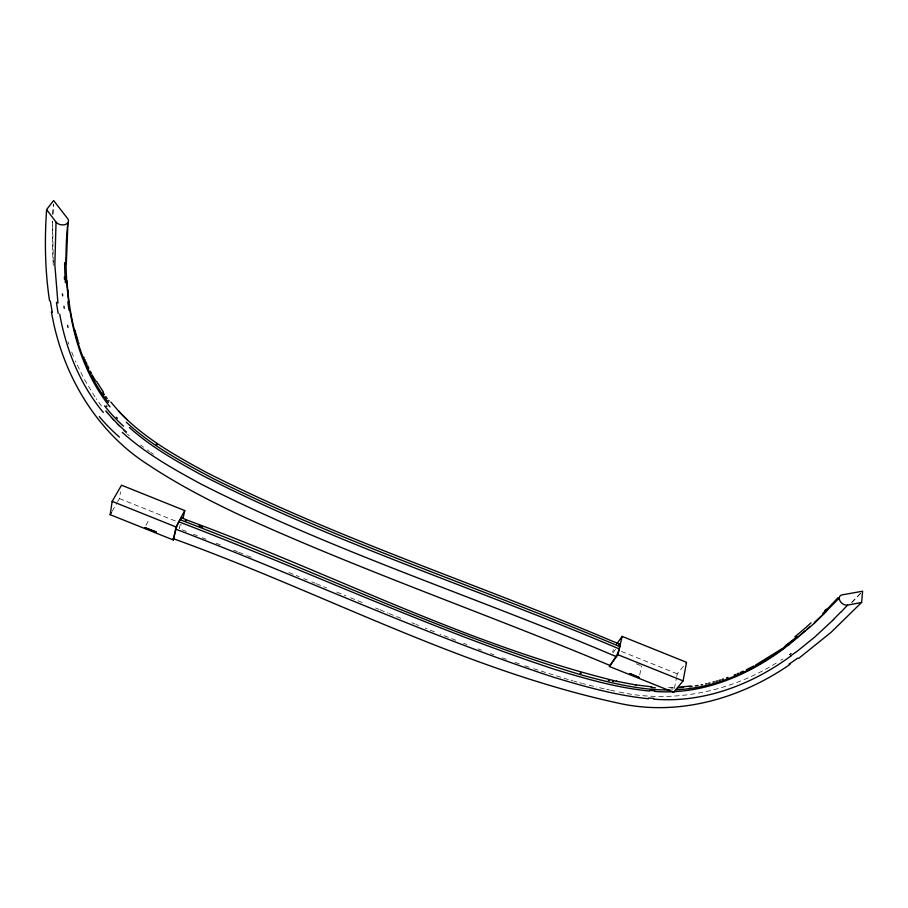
<?xml version="1.0" encoding="UTF-8"?>
<svg xmlns="http://www.w3.org/2000/svg" width="908" height="908" viewBox="0 0 908 908"><rect width="100%" height="100%" fill="white"/><g stroke="black" fill="none" stroke-linecap="round" stroke-linejoin="round"><path stroke-width="0.68" stroke-dasharray="4.54 3.41" d="M52.482 221.087L52.301 243.9L53.277 265.408L52.63 221.166M52.948 214.277L53.402 204.641M52.766 214.186L53.356 203.914M117.461 502.033L119.459 498.583L120.492 491.898M674.451 688.343L676.471 677.799M676.721 676.483L677.232 673.838L685.699 663.362M639.697 674.939L641.604 665.984M180.249 524.347L179.364 528.411L181.259 524.813M612.684 652.285L613.309 649.606M145.961 525.323L149.707 518.525M112.161 511.238L116.803 503.191M613.15 652.546L615.476 649.311M860.478 593.503L851.761 602.549M851.829 602.265L860.636 593.23M780.698 660.309L782.889 658.947M776.261 663.01C729.022 692.373 670.796 704.154 616.271 691.363M668.515 687.515L675.404 687.277M673.611 688.048L670.83 688.128M671.341 689.944L672.703 689.91M614.875 691.079L610.687 690.216M606.68 689.354L609.291 689.921M604.07 688.763L596.215 686.947M593.605 686.312L588.361 685.007M582.652 683.52L585.501 684.269M579.792 682.759L581.699 683.27M574.072 681.193L576.932 681.987M571.223 680.398L573.118 680.932M568.363 679.581L531.6 668.084M529.137 667.255L521.76 664.735M519.308 663.884L511.93 661.296M502.113 657.767L507.016 659.537M490.524 653.51L493.873 654.747M478.187 648.891L481.558 650.162M463.591 643.295L466.962 644.589M455.748 640.242L440.085 634.079M182.145 529.773L188.455 532.258M193.495 534.233L197.274 535.731M202.302 537.718L206.071 539.204M216.115 543.188L222.392 545.685M434.421 631.832L425.364 628.211M621.401 651.399L677.232 673.838M119.459 498.583L175.392 521.01M233.685 550.191L237.453 551.712M238.713 552.212L246.25 555.242M247.509 555.741L251.289 557.274M411.778 622.74L415.172 624.102M416.307 624.568L418.565 625.476M288.892 572.505L299.186 576.694M389.135 613.536L401.586 618.609M303.76 578.566L307.188 579.962M311.75 581.835L315.178 583.242M316.325 583.708L326.596 587.907M375.549 607.985L378.942 609.37M380.077 609.835L388 613.07M336.857 592.118L345.971 595.864M350.522 597.725L363.052 602.867M636.429 663.839L640.31 665.439M153.441 454.284L150.717 452.411M147.391 450.062L149.366 451.469M140.604 445.011L143.487 447.201M127.551 434.172L129.379 435.795M126.643 433.354L122.296 429.302M119.459 426.522L116.667 423.684M113.863 420.71L104.238 409.508M101.503 406.001L96.248 398.76M94.977 396.909L84.024 378.829L75.398 361.009M73.4 356.242L71.505 351.453M68.043 341.805L68.872 344.223M791.413 653.374L789.313 654.793L791.39 653.363"/><path stroke-width="1.36" d="M66.318 263.967L67.941 222.483A6.583 4.358 10.5 0 0 67.68 218.658L53.595 200.509L46.603 209.612C44.503 239.962 44.969 270.595 49.531 300.707M56.035 222.176L54.843 264.796L57.942 303.124M67.85 222.608C65.126 248.951 65.399 275.884 68.736 302.25M861.613 602.435L862.6 591.221L841.932 594.899A6.152 4.177 37.6 0 0 839.389 597.419L839.332 598.009A6.152 4.177 37.6 0 0 841.875 603.173A6.152 4.177 37.6 0 0 847.584 605.114L861.613 602.435L831.013 632.377L798.756 658.323M181.123 517.935A5.675 0.738 -67.4 0 0 179.977 519.739L178.876 521.816A5.675 0.738 -67.4 0 0 175.982 529.216L173.28 539.954L110.174 514.688L112.161 501.364L121.536 485.201L184.755 510.568L183.041 518.389M619.88 644.419A5.845 1.146 -68.5 0 1 619.687 646.587L619.154 648.914A5.857 1.146 -68.6 0 1 615.942 656.495L609.381 666.483L673.691 692.305L683.066 680.898L686.55 662.318L622.139 636.395L616.714 643.954M173.28 539.954L176.061 526.969L184.755 510.568M609.381 666.483L617.939 654.725L622.139 636.395M110.174 514.688L111.502 512.384M839.332 598.009L813.92 623.683L788.814 644.896M847.527 605.182L840.706 612.378M824.203 613.467L814.272 622.979M826.791 610.902L823.511 614.126M833.646 619.517L814.635 637.144L795.578 652.546M820.151 617.349L815.009 622.139M810.186 626.475L806.894 629.346M805.226 630.776L800.254 634.919M798.654 636.213L795.419 638.801M793.774 640.083L783.706 647.563M786.748 645.963C754.571 670.104 716.162 688.173 675.427 689.808M784.546 648.096C747.454 675.904 701.714 695.097 654.577 691.408M791.163 655.792C751.813 684.802 703.098 703.36 653.646 699.149M782.696 648.289L755.581 665.065M790.028 664.384C741.791 697.866 681.034 715.765 622.57 704.052C465.77 670.944 322.919 592.447 172.94 538.546M754.026 665.882L746.353 669.718M743.289 671.137L740.19 672.522M737.126 673.827L738.624 673.203M734.107 675.064L735.628 674.451M726.457 677.935L728 677.391M721.962 679.456L723.46 678.957M718.954 680.398L720.464 679.933M715.924 681.295L717.433 680.864M712.916 682.135L714.403 681.726M708.467 683.27L709.954 682.907M705.493 683.962L706.98 683.622M701.033 684.893L702.508 684.598M698.093 685.449L695.142 685.949M692.202 686.391L689.285 686.788M679.536 687.129L690.909 686.005M683.52 687.413L677.799 687.855M669.979 689.966C640.31 690.352 611.3 682.964 582.834 675.359C444.716 634.056 314.611 570.644 179.977 519.728M655.36 687.799L651.161 687.492M649.606 691.033C617.395 687.923 586.103 678.889 555.242 669.548C427.157 627.303 304.793 569.861 178.876 521.816M648.471 698.74C615.806 695.415 584.003 686.448 552.688 676.937C424.479 634.737 302.024 577.238 175.982 529.216M651.785 686.823L635.248 684.825L635.963 684.95L616.43 681.272L617.134 681.409C468.653 645.316 331.953 573.515 189.125 520.874L181.43 517.776M612.537 681.25L613.581 681.488M608.337 680.308L609.393 680.546M580.087 673.112L581.268 673.441M155.813 531.782L144.724 527.593L156.312 532.077M185.289 520.443L186.254 520.817M198.977 525.834L202.666 527.287M617.939 654.725L683.066 680.898M112.161 501.364L176.061 526.969M619.665 644.112L611.822 640.957C477.109 583.776 336.993 538.637 206.264 472.33C174.915 455.339 143.089 437.497 118.585 411.074L127.256 419.893M610.528 665.689C488.095 614.421 362.451 570.916 241.607 515.892C209.782 500.932 178.399 484.759 149.06 465.293C95.703 431.686 61.892 373.336 51.438 311.943M619.687 646.587C484.906 589.315 344.961 543.847 213.584 478.732C182.985 462.467 151.761 446.044 126.28 422.152M619.154 648.914C480.854 589.939 336.732 544.074 202.609 475.565C177.037 461.57 151.227 447.213 129.458 427.566M615.942 656.495C478.221 597.759 334.768 552.007 201.077 484.089C173.507 469.107 145.768 453.603 122.376 432.424M630.016 673.725L639.141 677.504L629.846 673.554M156.176 444.035L157.232 444.761M110.81 402.04L118.869 411.369M103.308 412.448C80.052 384.47 66.057 349.705 59.712 314.1M110.004 406.909C87.94 379.408 75.512 345.29 69.973 310.752M108.642 400.36L109.13 400.984M108.347 402.369C82.174 368.716 70.279 326.029 67.215 284.034M106.724 397.817L107.201 398.453M105.771 396.535L106.247 397.182M46.603 209.612L56.046 222.074A6.583 4.358 10.5 0 0 61.982 224.878A6.583 4.358 10.5 0 0 67.612 222.925M104.375 394.594L103.001 392.619M96.554 381.371L103.478 392.177M95.578 380.906L93.921 377.978M93.104 376.514L93.513 377.251M92.31 375.027L92.707 375.764M91.141 372.791L91.526 373.54M90.369 371.293L90.755 372.042M88.485 367.445L88.859 368.228M87.736 365.867L88.11 366.65M86.646 363.495L87.009 364.29M85.942 361.906L86.294 362.701M84.909 359.511L85.25 360.317M83.911 357.116L84.24 357.911M78.633 342.713L78.928 343.61M78.054 340.92L75.92 333.758M75.67 332.861L74.944 330.171M67.714 290.027L67.975 292.365M66.886 280.765L67.067 283.069M52.312 312.318A207.75 97.462 65.9 0 1 50.394 301.161M618.802 644.703A5.845 1.146 -68.5 0 1 619.301 644.215M126.53 432.083A154.848 132.681 67.4 0 1 105.941 410.938M69.053 310.286A194.244 92.185 65.3 0 1 67.816 301.74M119.402 437.066A165.778 138.754 64.8 0 1 99.301 416.602M58.18 313.408A199.079 97.247 63.9 0 1 56.444 302.33M123.522 426.215A147.561 123.34 64.6 0 1 104.613 405.91M65.41 282.808A293.761 140.751 64.9 0 1 64.627 262.628M117.461 418.316A150.331 122.852 62 0 1 116.36 417.181M106.917 406.455A150.331 122.852 62 0 1 106.395 405.819M68.055 327.493A186.049 99.619 61.4 0 1 67.555 325.348M64.275 308.334A186.049 99.619 61.4 0 1 63.946 306.234M62.652 295.906A186.049 99.619 61.4 0 1 62.459 293.863M64.513 279.21A305.315 150.285 64.1 0 1 64.366 276.895M797.769 658.084A194.709 80.642 -22.1 0 1 789.097 664.089M838.016 597.634A470.389 204.833 -20.5 0 1 822.886 613.411M181.543 518.15A5.675 0.738 -67.4 0 1 181.43 518.922M840.456 612.378A443.433 185.641 -21.3 0 1 833.385 619.517M795.283 652.489A200.328 84.217 -21 0 1 790.868 655.735M653.794 698.411A220.111 191.077 -29.4 0 1 648.641 698.014M788.575 644.862A193.892 79.495 -22 0 1 784.319 648.051M654.691 690.772A203.415 178.887 -31.8 0 1 649.731 690.42M826.337 609.177A485.11 214.844 -20.1 0 1 824.714 610.789M811.014 622.865A279.04 114.136 -22.1 0 1 794.897 636.769M796.566 636.951A219.271 90.471 -21.7 0 1 785.341 645.69"/></g></svg>
